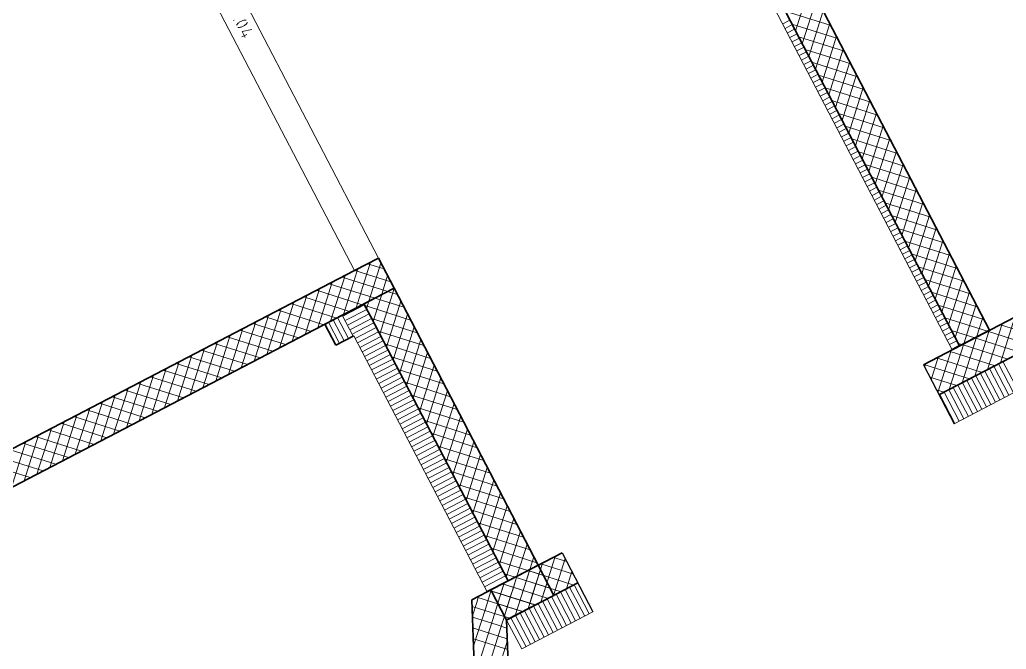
# Model space of a CAD drawing. Header units: metres. Extents: x 2740299.3 to 2740354.3, y 1267793.1 to 1267844.4.
# Drawn here: x 2740324.39 to 2740331.66, y 1267799.47 to 1267804.1 of the extents above; entities that cross this region are included whole.
import ezdxf

# ---------------------------------------------------------------- set-up
doc = ezdxf.new("R2010")
doc.units = ezdxf.units.M
doc.layers.add('grundriss', color=7, linetype='Continuous', true_color=0x000000)

msp = doc.modelspace()

# ---------------------------------------------------------------- linework, layer by layer
at = {"layer": 'grundriss', "color": 7, "linetype": 'Continuous', "lineweight": 13}
for p, q in [((2740327.0335, 1267802.348), (2740325.372, 1267805.541)), ((2740325.1945, 1267805.4487), (2740326.8561, 1267802.2557))]:
    msp.add_line(p, q, dxfattribs=at)
at = {"layer": 'grundriss', "color": 7, "linetype": 'Continuous', "lineweight": 35}
for p, q in [((2740331.5372, 1267801.816), (2740329.7253, 1267805.2978)), ((2740329.5036, 1267805.1824), (2740331.3154, 1267801.7006)), ((2740335.0848, 1267803.6619), (2740331.0494, 1267801.5619)), ((2740331.1648, 1267801.3402), (2740335.2002, 1267803.4401)), ((2740327.0335, 1267802.348), (2740326.8561, 1267802.2557)), ((2740327.1489, 1267802.1263), (2740327.0335, 1267802.348)), ((2740326.8561, 1267802.2557), (2740309.8371, 1267793.3994)), ((2740309.9525, 1267793.1777), (2740327.1489, 1267802.1263)), ((2740327.1489, 1267802.1263), (2740326.9271, 1267802.0109)), ((2740328.2109, 1267800.0854), (2740327.1489, 1267802.1263)), ((2740326.9271, 1267802.0109), (2740326.9747, 1267801.9195)), ((2740326.7719, 1267801.9301), (2740326.6385, 1267801.8607)), ((2740326.9747, 1267801.9195), (2740327.9891, 1267799.9701)), ((2740326.7193, 1267801.7054), (2740326.6385, 1267801.8607)), ((2740326.7193, 1267801.7054), (2740326.8527, 1267801.7748)), ((2740331.3154, 1267801.7006), (2740331.5372, 1267801.816)), ((2740328.3882, 1267800.1771), (2740327.863, 1267799.9038)), ((2740328.2109, 1267800.0855), (2740327.9891, 1267799.9701)), ((2740328.3263, 1267799.8637), (2740328.2109, 1267800.0854)), ((2740327.9891, 1267799.9701), (2740327.8339, 1267799.8893)), ((2740327.9784, 1267799.682), (2740328.5036, 1267799.9553)), ((2740327.8339, 1267799.8892), (2740327.7226, 1267799.8313)), ((2740327.9784, 1267799.682), (2740327.863, 1267799.9038)), ((2740327.7226, 1267799.8313), (2740327.7327, 1267799.5547)), ((2740327.9782, 1267799.6825), (2740328.3263, 1267799.8637)), ((2740328.1838, 1267794.0543), (2740327.9782, 1267799.6825)), ((2740327.7327, 1267799.5547), (2740327.9248, 1267794.295))]:
    msp.add_line(p, q, dxfattribs=at)
at = {"layer": 'grundriss', "color": 7, "linetype": 'Continuous', "lineweight": 18}
for p, q in [((2740329.4503, 1267805.1547), (2740331.2622, 1267801.6729)), ((2740331.2756, 1267801.1273), (2740335.311, 1267803.2272)), ((2740326.9271, 1267802.0109), (2740326.7719, 1267801.9301)), ((2740326.8527, 1267801.7748), (2740327.8339, 1267799.8892)), ((2740331.2622, 1267801.6729), (2740331.3154, 1267801.7006)), ((2740328.0892, 1267799.4691), (2740328.6143, 1267799.7424)), ((2740328.0892, 1267799.4691), (2740327.9784, 1267799.682))]:
    msp.add_line(p, q, dxfattribs=at)
at = {"layer": 'grundriss', "color": 18, "linetype": 'Continuous', "lineweight": 0, "true_color": 0x000000}
for p, q in [((2740330.1081, 1267804.0208), (2740330.2144, 1267804.3579)), ((2740330.157, 1267803.9267), (2740330.2634, 1267804.2638)), ((2740330.0133, 1267804.0729), (2740330.0665, 1267804.1006)), ((2740330.0323, 1267804.1663), (2740330.3695, 1267804.06)), ((2740330.206, 1267803.8326), (2740330.3123, 1267804.1698)), ((2740330.0306, 1267804.0397), (2740330.0838, 1267804.0674)), ((2740330.0479, 1267804.0064), (2740330.1011, 1267804.0341)), ((2740330.0813, 1267804.0722), (2740330.4185, 1267803.9659)), ((2740330.2549, 1267803.7385), (2740330.3613, 1267804.0757)), ((2740330.0652, 1267803.9731), (2740330.1184, 1267804.0008)), ((2740330.0825, 1267803.9399), (2740330.1357, 1267803.9676)), ((2740330.1302, 1267803.9781), (2740330.4674, 1267803.8718)), ((2740330.3039, 1267803.6444), (2740330.4103, 1267803.9816)), ((2740330.0998, 1267803.9066), (2740330.153, 1267803.9343)), ((2740330.1171, 1267803.8734), (2740330.1704, 1267803.901)), ((2740330.1792, 1267803.884), (2740330.5164, 1267803.7777)), ((2740330.3529, 1267803.5503), (2740330.4592, 1267803.8875)), ((2740330.1344, 1267803.8401), (2740330.1877, 1267803.8678)), ((2740330.1518, 1267803.8068), (2740330.205, 1267803.8345)), ((2740330.1691, 1267803.7736), (2740330.2223, 1267803.8013)), ((2740330.1864, 1267803.7403), (2740330.2396, 1267803.768)), ((2740330.2037, 1267803.707), (2740330.2569, 1267803.7347)), ((2740330.2282, 1267803.79), (2740330.5653, 1267803.6836)), ((2740330.4018, 1267803.4562), (2740330.5082, 1267803.7934)), ((2740330.221, 1267803.6738), (2740330.2742, 1267803.7015)), ((2740330.2383, 1267803.6405), (2740330.2915, 1267803.6682)), ((2740330.2771, 1267803.6959), (2740330.6143, 1267803.5895)), ((2740330.4508, 1267803.3621), (2740330.5572, 1267803.6993)), ((2740330.2556, 1267803.6072), (2740330.3088, 1267803.6349)), ((2740330.2729, 1267803.574), (2740330.3261, 1267803.6017)), ((2740330.3261, 1267803.6018), (2740330.6633, 1267803.4954)), ((2740330.4998, 1267803.268), (2740330.6061, 1267803.6052)), ((2740330.2902, 1267803.5407), (2740330.3435, 1267803.5684)), ((2740330.3075, 1267803.5074), (2740330.3608, 1267803.5351)), ((2740330.3249, 1267803.4742), (2740330.3781, 1267803.5019)), ((2740330.3422, 1267803.4409), (2740330.3954, 1267803.4686)), ((2740330.375, 1267803.5077), (2740330.7122, 1267803.4013)), ((2740330.5487, 1267803.174), (2740330.6551, 1267803.5111)), ((2740330.3595, 1267803.4076), (2740330.4127, 1267803.4353)), ((2740330.3768, 1267803.3744), (2740330.43, 1267803.4021)), ((2740330.424, 1267803.4136), (2740330.7612, 1267803.3072)), ((2740330.5977, 1267803.0799), (2740330.704, 1267803.417)), ((2740330.3941, 1267803.3411), (2740330.4473, 1267803.3688)), ((2740330.4114, 1267803.3078), (2740330.4646, 1267803.3355)), ((2740330.4287, 1267803.2746), (2740330.4819, 1267803.3023)), ((2740330.473, 1267803.3195), (2740330.8101, 1267803.2131)), ((2740330.6466, 1267802.9858), (2740330.753, 1267803.323)), ((2740330.446, 1267803.2413), (2740330.4993, 1267803.269)), ((2740330.4633, 1267803.208), (2740330.5166, 1267803.2357)), ((2740330.5219, 1267803.2254), (2740330.8591, 1267803.1191)), ((2740330.6956, 1267802.8917), (2740330.802, 1267803.2289)), ((2740330.4807, 1267803.1748), (2740330.5339, 1267803.2025)), ((2740330.498, 1267803.1415), (2740330.5512, 1267803.1692)), ((2740330.5153, 1267803.1082), (2740330.5685, 1267803.1359)), ((2740330.5326, 1267803.075), (2740330.5858, 1267803.1027)), ((2740330.5709, 1267803.1313), (2740330.9081, 1267803.025)), ((2740330.7446, 1267802.7976), (2740330.8509, 1267803.1348)), ((2740330.5499, 1267803.0417), (2740330.6031, 1267803.0694)), ((2740330.5672, 1267803.0084), (2740330.6204, 1267803.0361)), ((2740330.6199, 1267803.0372), (2740330.957, 1267802.9309)), ((2740330.7935, 1267802.7035), (2740330.8999, 1267803.0407)), ((2740330.5845, 1267802.9752), (2740330.6377, 1267803.0029)), ((2740330.6018, 1267802.9419), (2740330.6551, 1267802.9696)), ((2740330.6191, 1267802.9087), (2740330.6724, 1267802.9364)), ((2740330.6688, 1267802.9432), (2740331.006, 1267802.8368)), ((2740330.8425, 1267802.6094), (2740330.9489, 1267802.9466)), ((2740330.6364, 1267802.8754), (2740330.6897, 1267802.9031)), ((2740330.6538, 1267802.8421), (2740330.707, 1267802.8698)), ((2740330.6711, 1267802.8089), (2740330.7243, 1267802.8366)), ((2740330.6884, 1267802.7756), (2740330.7416, 1267802.8033)), ((2740330.7178, 1267802.8491), (2740331.055, 1267802.7427)), ((2740330.8914, 1267802.5153), (2740330.9978, 1267802.8525)), ((2740330.7057, 1267802.7423), (2740330.7589, 1267802.77)), ((2740330.723, 1267802.7091), (2740330.7762, 1267802.7368)), ((2740330.7667, 1267802.755), (2740331.1039, 1267802.6486)), ((2740330.9404, 1267802.4212), (2740331.0468, 1267802.7584)), ((2740330.7403, 1267802.6758), (2740330.7935, 1267802.7035)), ((2740330.7576, 1267802.6425), (2740330.8108, 1267802.6702)), ((2740330.8157, 1267802.6609), (2740331.1529, 1267802.5545)), ((2740330.9894, 1267802.3272), (2740331.0957, 1267802.6643)), ((2740330.7749, 1267802.6093), (2740330.8282, 1267802.637)), ((2740330.7922, 1267802.576), (2740330.8455, 1267802.6037)), ((2740330.8096, 1267802.5427), (2740330.8628, 1267802.5704)), ((2740330.8269, 1267802.5095), (2740330.8801, 1267802.5372)), ((2740330.8442, 1267802.4762), (2740330.8974, 1267802.5039)), ((2740330.8647, 1267802.5668), (2740331.2018, 1267802.4604)), ((2740331.0383, 1267802.2331), (2740331.1447, 1267802.5702)), ((2740330.8615, 1267802.4429), (2740330.9147, 1267802.4706)), ((2740330.8788, 1267802.4097), (2740330.932, 1267802.4374)), ((2740330.9136, 1267802.4727), (2740331.2508, 1267802.3663)), ((2740331.0873, 1267802.139), (2740331.1937, 1267802.4762)), ((2740330.8961, 1267802.3764), (2740330.9493, 1267802.4041)), ((2740330.9134, 1267802.3431), (2740330.9666, 1267802.3708)), ((2740330.9626, 1267802.3786), (2740331.2998, 1267802.2723)), ((2740331.1363, 1267802.0449), (2740331.2426, 1267802.3821)), ((2740326.9438, 1267802.2169), (2740326.9756, 1267802.3179)), ((2740326.9535, 1267802.3064), (2740327.0751, 1267802.268)), ((2740327.0128, 1267802.1864), (2740327.0524, 1267802.3118)), ((2740330.9307, 1267802.3099), (2740330.984, 1267802.3376)), ((2740330.948, 1267802.2766), (2740331.0013, 1267802.3043)), ((2740331.0116, 1267802.2845), (2740331.3487, 1267802.1782)), ((2740331.1852, 1267801.9508), (2740331.2916, 1267802.288)), ((2740326.6811, 1267801.8828), (2740326.7875, 1267802.22)), ((2740326.7653, 1267802.2085), (2740327.1025, 1267802.1021)), ((2740326.7752, 1267801.9318), (2740326.8748, 1267802.2475)), ((2740326.8594, 1267802.2574), (2740327.1241, 1267802.1739)), ((2740326.8693, 1267801.9808), (2740326.9438, 1267802.2169)), ((2740326.8748, 1267802.2475), (2740326.8816, 1267802.269)), ((2740327.0818, 1267802.1559), (2740327.1013, 1267802.2177)), ((2740330.9653, 1267802.2433), (2740331.0186, 1267802.271)), ((2740330.9827, 1267802.2101), (2740331.0359, 1267802.2378)), ((2740326.587, 1267801.8339), (2740326.6934, 1267802.171)), ((2740326.6712, 1267802.1595), (2740327.0084, 1267802.0532)), ((2740326.9634, 1267802.0297), (2740327.0128, 1267802.1864)), ((2740327.0575, 1267802.0787), (2740327.0818, 1267802.1559)), ((2740331, 1267802.1768), (2740331.0532, 1267802.2045)), ((2740331.0173, 1267802.1435), (2740331.0705, 1267802.1712)), ((2740331.0346, 1267802.1103), (2740331.0878, 1267802.138)), ((2740331.0605, 1267802.1904), (2740331.3977, 1267802.0841)), ((2740331.2342, 1267801.8567), (2740331.3405, 1267802.1939)), ((2740326.3988, 1267801.7359), (2740326.5052, 1267802.0731)), ((2740326.4929, 1267801.7849), (2740326.5993, 1267802.1221)), ((2740326.5771, 1267802.1106), (2740326.9143, 1267802.0042)), ((2740327.0268, 1267801.9814), (2740327.0575, 1267802.0787)), ((2740327.0439, 1267801.7865), (2740327.1503, 1267802.1236)), ((2740327.1025, 1267802.1021), (2740327.1231, 1267802.0956)), ((2740327.1231, 1267802.0956), (2740327.1731, 1267802.0799)), ((2740331.0519, 1267802.077), (2740331.1051, 1267802.1047)), ((2740331.0692, 1267802.0438), (2740331.1224, 1267802.0714)), ((2740331.1095, 1267802.0964), (2740331.4466, 1267801.99)), ((2740331.2831, 1267801.7626), (2740331.3895, 1267802.0998)), ((2740326.3047, 1267801.687), (2740326.4111, 1267802.0242)), ((2740326.389, 1267802.0126), (2740326.7261, 1267801.9063)), ((2740326.4831, 1267802.0616), (2740326.8202, 1267801.9552)), ((2740326.7757, 1267801.9228), (2740326.9309, 1267802.0036)), ((2740326.9338, 1267801.998), (2740327.0183, 1267801.9714)), ((2740326.946, 1267801.9746), (2740326.9634, 1267802.0297)), ((2740327.0084, 1267802.0532), (2740327.0707, 1267802.0335)), ((2740327.0707, 1267802.0335), (2740327.222, 1267801.9858)), ((2740327.0929, 1267801.6924), (2740327.1992, 1267802.0295)), ((2740331.0865, 1267802.0105), (2740331.1397, 1267802.0382)), ((2740331.1038, 1267801.9772), (2740331.1571, 1267802.0049)), ((2740331.1584, 1267802.0023), (2740331.4956, 1267801.8959)), ((2740331.3475, 1267801.7172), (2740331.4385, 1267802.0057)), ((2740326.1166, 1267801.5891), (2740326.2229, 1267801.9262)), ((2740326.2107, 1267801.638), (2740326.317, 1267801.9752)), ((2740326.2949, 1267801.9637), (2740326.6321, 1267801.8573)), ((2740326.847, 1267801.7719), (2740326.7662, 1267801.9271)), ((2740326.793, 1267801.8896), (2740326.9482, 1267801.9704)), ((2740326.8103, 1267801.8563), (2740326.9655, 1267801.9371)), ((2740326.995, 1267801.8805), (2740327.0268, 1267801.9814)), ((2740327.0183, 1267801.9714), (2740327.271, 1267801.8917)), ((2740327.1418, 1267801.5983), (2740327.2482, 1267801.9355)), ((2740331.1211, 1267801.944), (2740331.1744, 1267801.9717)), ((2740331.1385, 1267801.9107), (2740331.1917, 1267801.9384)), ((2740326.0225, 1267801.5401), (2740326.1288, 1267801.8773)), ((2740326.1067, 1267801.8658), (2740326.4439, 1267801.7594)), ((2740326.2008, 1267801.9147), (2740326.538, 1267801.8083)), ((2740326.7472, 1267801.7199), (2740326.6664, 1267801.8752)), ((2740326.7804, 1267801.7373), (2740326.6997, 1267801.8925)), ((2740326.8137, 1267801.7546), (2740326.7329, 1267801.9098)), ((2740326.8276, 1267801.823), (2740326.9447, 1267801.8839)), ((2740326.8812, 1267801.8086), (2740327.0002, 1267801.8706)), ((2740326.9447, 1267801.8839), (2740326.9828, 1267801.9038)), ((2740326.9828, 1267801.904), (2740327.3199, 1267801.7976)), ((2740331.1558, 1267801.8774), (2740331.209, 1267801.9051)), ((2740331.1731, 1267801.8442), (2740331.2263, 1267801.8719)), ((2740331.2074, 1267801.9082), (2740331.523, 1267801.8086)), ((2740331.4416, 1267801.7662), (2740331.4874, 1267801.9116)), ((2740331.5233, 1267801.5267), (2740331.6297, 1267801.8639)), ((2740331.6174, 1267801.5757), (2740331.7237, 1267801.9128)), ((2740331.6174, 1267801.8575), (2740331.9545, 1267801.7511)), ((2740325.8343, 1267801.4422), (2740325.9407, 1267801.7794)), ((2740325.9284, 1267801.4911), (2740326.0348, 1267801.8283)), ((2740326.0126, 1267801.8168), (2740326.3498, 1267801.7104)), ((2740326.8449, 1267801.7898), (2740326.8812, 1267801.8086)), ((2740326.8622, 1267801.7565), (2740327.0175, 1267801.8373)), ((2740326.8795, 1267801.7232), (2740327.0348, 1267801.804)), ((2740327.0317, 1267801.8099), (2740327.3689, 1267801.7035)), ((2740327.1908, 1267801.5042), (2740327.2972, 1267801.8414)), ((2740331.1904, 1267801.8109), (2740331.2436, 1267801.8386)), ((2740331.2077, 1267801.7776), (2740331.2609, 1267801.8053)), ((2740331.225, 1267801.7444), (2740331.2782, 1267801.7721)), ((2740331.2564, 1267801.8141), (2740331.429, 1267801.7596)), ((2740331.4292, 1267801.4778), (2740331.5356, 1267801.8149)), ((2740331.5233, 1267801.8085), (2740331.8605, 1267801.7022)), ((2740325.7402, 1267801.3932), (2740325.8466, 1267801.7304)), ((2740325.8244, 1267801.7189), (2740326.1616, 1267801.6125)), ((2740325.9185, 1267801.7678), (2740326.2557, 1267801.6615)), ((2740326.8968, 1267801.69), (2740327.0521, 1267801.7708)), ((2740326.9142, 1267801.6567), (2740327.0694, 1267801.7375)), ((2740326.9315, 1267801.6234), (2740327.0867, 1267801.7042)), ((2740327.0807, 1267801.7158), (2740327.4179, 1267801.6094)), ((2740327.2398, 1267801.4101), (2740327.3461, 1267801.7473)), ((2740331.241, 1267801.3798), (2740331.3474, 1267801.717)), ((2740331.2423, 1267801.7111), (2740331.2955, 1267801.7388)), ((2740331.2596, 1267801.6778), (2740331.3129, 1267801.7055)), ((2740331.3053, 1267801.72), (2740331.3349, 1267801.7107)), ((2740331.3351, 1267801.4288), (2740331.4415, 1267801.766)), ((2740331.3351, 1267801.7106), (2740331.6723, 1267801.6042)), ((2740331.4292, 1267801.7596), (2740331.7664, 1267801.6532)), ((2740325.552, 1267801.2953), (2740325.6584, 1267801.6325)), ((2740325.6461, 1267801.3443), (2740325.7525, 1267801.6814)), ((2740325.7303, 1267801.6699), (2740326.0675, 1267801.5635)), ((2740326.9488, 1267801.5902), (2740327.104, 1267801.671)), ((2740326.9661, 1267801.5569), (2740327.1213, 1267801.6377)), ((2740327.2887, 1267801.316), (2740327.3951, 1267801.6532)), ((2740331.1555, 1267801.358), (2740331.2533, 1267801.668)), ((2740331.241, 1267801.6616), (2740331.5782, 1267801.5553)), ((2740325.4579, 1267801.2463), (2740325.5643, 1267801.5835)), ((2740325.5422, 1267801.572), (2740325.8793, 1267801.4656)), ((2740325.6363, 1267801.6209), (2740325.9734, 1267801.5146)), ((2740326.9834, 1267801.5237), (2740327.1386, 1267801.6044)), ((2740327.0007, 1267801.4904), (2740327.1559, 1267801.5712)), ((2740327.1297, 1267801.6217), (2740327.4668, 1267801.5153)), ((2740327.3377, 1267801.2219), (2740327.4441, 1267801.5591)), ((2740331.0528, 1267801.5637), (2740331.39, 1267801.4574)), ((2740331.0576, 1267801.5462), (2740331.0651, 1267801.5701)), ((2740331.1065, 1267801.4521), (2740331.1592, 1267801.6191)), ((2740331.1469, 1267801.6127), (2740331.4841, 1267801.5063)), ((2740331.7138, 1267801.3553), (2740331.603, 1267801.5682)), ((2740331.7471, 1267801.3726), (2740331.6363, 1267801.5855)), ((2740325.2698, 1267801.1484), (2740325.3761, 1267801.4856)), ((2740325.3639, 1267801.1974), (2740325.4702, 1267801.5345)), ((2740325.4481, 1267801.523), (2740325.7852, 1267801.4167)), ((2740327.018, 1267801.4571), (2740327.1733, 1267801.5379)), ((2740327.0353, 1267801.4239), (2740327.1906, 1267801.5046)), ((2740327.1786, 1267801.5276), (2740327.5158, 1267801.4212)), ((2740331.5475, 1267801.2688), (2740331.4367, 1267801.4817)), ((2740331.5808, 1267801.2861), (2740331.47, 1267801.499)), ((2740331.614, 1267801.3034), (2740331.5033, 1267801.5163)), ((2740331.6473, 1267801.3207), (2740331.5365, 1267801.5336)), ((2740331.6806, 1267801.338), (2740331.5698, 1267801.5509)), ((2740325.1757, 1267801.0994), (2740325.282, 1267801.4366)), ((2740325.2599, 1267801.4251), (2740325.5971, 1267801.3187)), ((2740325.354, 1267801.4741), (2740325.6912, 1267801.3677)), ((2740327.0526, 1267801.3906), (2740327.2079, 1267801.4714)), ((2740327.0699, 1267801.3573), (2740327.2252, 1267801.4381)), ((2740327.2276, 1267801.4335), (2740327.5647, 1267801.3271)), ((2740327.3866, 1267801.1278), (2740327.493, 1267801.465)), ((2740331.0966, 1267801.4713), (2740331.2959, 1267801.4084)), ((2740331.4144, 1267801.1995), (2740331.3037, 1267801.4124)), ((2740331.4477, 1267801.2168), (2740331.3369, 1267801.4297)), ((2740331.481, 1267801.2341), (2740331.3702, 1267801.447)), ((2740331.5142, 1267801.2515), (2740331.4035, 1267801.4644)), ((2740324.9875, 1267801.0015), (2740325.0939, 1267801.3387)), ((2740325.0816, 1267801.0505), (2740325.188, 1267801.3877)), ((2740325.1658, 1267801.3761), (2740325.503, 1267801.2698)), ((2740327.0873, 1267801.3241), (2740327.2425, 1267801.4048)), ((2740327.1046, 1267801.2908), (2740327.2598, 1267801.3716)), ((2740327.1219, 1267801.2575), (2740327.2771, 1267801.3383)), ((2740327.2765, 1267801.3394), (2740327.6137, 1267801.2331)), ((2740327.4356, 1267801.0337), (2740327.542, 1267801.3709)), ((2740331.1455, 1267801.3772), (2740331.2018, 1267801.3594)), ((2740331.2814, 1267801.1303), (2740331.1706, 1267801.3432)), ((2740331.3146, 1267801.1476), (2740331.2039, 1267801.3605)), ((2740331.3479, 1267801.1649), (2740331.2371, 1267801.3778)), ((2740331.3812, 1267801.1822), (2740331.2704, 1267801.3951)), ((2740324.8934, 1267800.9526), (2740324.9998, 1267801.2897)), ((2740324.9776, 1267801.2782), (2740325.3148, 1267801.1718)), ((2740325.0717, 1267801.3272), (2740325.4089, 1267801.2208)), ((2740327.1392, 1267801.2243), (2740327.2944, 1267801.305)), ((2740327.1565, 1267801.191), (2740327.3117, 1267801.2718)), ((2740327.4846, 1267800.9396), (2740327.5909, 1267801.2768)), ((2740324.7052, 1267800.8546), (2740324.8116, 1267801.1918)), ((2740324.7993, 1267800.9036), (2740324.9057, 1267801.2408)), ((2740324.8835, 1267801.2292), (2740325.2207, 1267801.1229)), ((2740327.1738, 1267801.1577), (2740327.329, 1267801.2385)), ((2740327.1911, 1267801.1245), (2740327.3464, 1267801.2052)), ((2740327.3255, 1267801.2453), (2740327.6627, 1267801.139)), ((2740324.6111, 1267800.8057), (2740324.7175, 1267801.1428)), ((2740324.6954, 1267801.1313), (2740325.0325, 1267801.025)), ((2740324.7895, 1267801.1803), (2740325.1266, 1267801.0739)), ((2740327.2084, 1267801.0912), (2740327.3637, 1267801.172)), ((2740327.2257, 1267801.0579), (2740327.381, 1267801.1387)), ((2740327.3745, 1267801.1512), (2740327.7116, 1267801.0449)), ((2740327.5335, 1267800.8456), (2740327.6399, 1267801.1827)), ((2740324.423, 1267800.7078), (2740324.5293, 1267801.0449)), ((2740324.5171, 1267800.7567), (2740324.6234, 1267801.0939)), ((2740324.6013, 1267801.0824), (2740324.9384, 1267800.976)), ((2740327.243, 1267801.0247), (2740327.3983, 1267801.1054)), ((2740327.2604, 1267800.9914), (2740327.4156, 1267801.0722)), ((2740327.4234, 1267801.0572), (2740327.7606, 1267800.9508)), ((2740327.5825, 1267800.7515), (2740327.6889, 1267801.0886)), ((2740324.3289, 1267800.6588), (2740324.4352, 1267800.996)), ((2740324.4131, 1267800.9844), (2740324.7503, 1267800.8781)), ((2740324.5072, 1267801.0334), (2740324.8444, 1267800.927)), ((2740327.2777, 1267800.9581), (2740327.4329, 1267801.0389)), ((2740327.295, 1267800.9249), (2740327.4502, 1267801.0056)), ((2740327.3123, 1267800.8916), (2740327.4675, 1267800.9724)), ((2740327.6315, 1267800.6574), (2740327.7378, 1267800.9945)), ((2740324.319, 1267800.9355), (2740324.6562, 1267800.8291)), ((2740327.3296, 1267800.8583), (2740327.4848, 1267800.9391)), ((2740327.3469, 1267800.8251), (2740327.5022, 1267800.9059)), ((2740327.4724, 1267800.9631), (2740327.8095, 1267800.8567)), ((2740327.6804, 1267800.5633), (2740327.7868, 1267800.9005)), ((2740324.1308, 1267800.8376), (2740324.468, 1267800.7312)), ((2740324.2249, 1267800.8865), (2740324.5621, 1267800.7801)), ((2740327.3642, 1267800.7918), (2740327.5195, 1267800.8726)), ((2740327.3815, 1267800.7585), (2740327.5368, 1267800.8393)), ((2740327.5213, 1267800.869), (2740327.8585, 1267800.7626)), ((2740327.3988, 1267800.7253), (2740327.5541, 1267800.8061)), ((2740327.4162, 1267800.692), (2740327.5714, 1267800.7728)), ((2740327.5703, 1267800.7749), (2740327.9075, 1267800.6685)), ((2740327.7294, 1267800.4692), (2740327.8357, 1267800.8064)), ((2740327.4335, 1267800.6587), (2740327.5887, 1267800.7395)), ((2740327.4508, 1267800.6255), (2740327.606, 1267800.7063)), ((2740327.6193, 1267800.6808), (2740327.9564, 1267800.5744)), ((2740327.7783, 1267800.3751), (2740327.8847, 1267800.7123)), ((2740327.4681, 1267800.5922), (2740327.6233, 1267800.673)), ((2740327.4854, 1267800.5589), (2740327.6406, 1267800.6397)), ((2740327.8273, 1267800.281), (2740327.9337, 1267800.6182)), ((2740327.5027, 1267800.5257), (2740327.6579, 1267800.6065)), ((2740327.52, 1267800.4924), (2740327.6753, 1267800.5732)), ((2740327.5373, 1267800.4591), (2740327.6926, 1267800.5399)), ((2740327.6682, 1267800.5867), (2740328.0054, 1267800.4804)), ((2740327.5546, 1267800.4259), (2740327.7099, 1267800.5067)), ((2740327.5719, 1267800.3926), (2740327.7272, 1267800.4734)), ((2740327.7172, 1267800.4926), (2740328.0543, 1267800.3863)), ((2740327.8763, 1267800.1869), (2740327.9826, 1267800.5241)), ((2740327.5893, 1267800.3594), (2740327.7445, 1267800.4401)), ((2740327.6066, 1267800.3261), (2740327.7618, 1267800.4069)), ((2740327.7661, 1267800.3985), (2740328.1033, 1267800.2922)), ((2740327.9252, 1267800.0928), (2740328.0316, 1267800.43)), ((2740327.6239, 1267800.2928), (2740327.7791, 1267800.3736)), ((2740327.6412, 1267800.2596), (2740327.7964, 1267800.3403)), ((2740327.9742, 1267799.9987), (2740328.0805, 1267800.3359)), ((2740327.6585, 1267800.2263), (2740327.8137, 1267800.3071)), ((2740327.6758, 1267800.193), (2740327.831, 1267800.2738)), ((2740327.8151, 1267800.3044), (2740328.1523, 1267800.1981)), ((2740327.6931, 1267800.1598), (2740327.8484, 1267800.2405)), ((2740327.7104, 1267800.1265), (2740327.8657, 1267800.2073)), ((2740327.7277, 1267800.0932), (2740327.883, 1267800.174)), ((2740327.8641, 1267800.2104), (2740328.2012, 1267800.104)), ((2740328.0545, 1267800.0041), (2740328.1295, 1267800.2418)), ((2740327.745, 1267800.06), (2740327.9003, 1267800.1407)), ((2740327.7624, 1267800.0267), (2740327.9176, 1267800.1075)), ((2740327.913, 1267800.1163), (2740328.1353, 1267800.0462)), ((2740328.1361, 1267799.7641), (2740328.2425, 1267800.1013)), ((2740328.1486, 1267800.0531), (2740328.1785, 1267800.1477)), ((2740328.2302, 1267799.813), (2740328.3365, 1267800.1502)), ((2740328.3243, 1267800.1438), (2740328.4214, 1267800.1132)), ((2740328.3243, 1267799.862), (2740328.4103, 1267800.1346)), ((2740327.7797, 1267799.9934), (2740327.9349, 1267800.0742)), ((2740327.797, 1267799.9602), (2740327.9522, 1267800.0409)), ((2740328.042, 1267799.7151), (2740328.1484, 1267800.0523)), ((2740328.0927, 1267799.8758), (2740328.1486, 1267800.0531)), ((2740328.1353, 1267800.0462), (2740328.2502, 1267800.0099)), ((2740328.1361, 1267800.0459), (2740328.4733, 1267799.9395)), ((2740328.1701, 1267799.8718), (2740328.2274, 1267800.0536)), ((2740328.2302, 1267800.0949), (2740328.4704, 1267800.0191)), ((2740328.4184, 1267799.911), (2740328.4592, 1267800.0405)), ((2740327.8143, 1267799.9269), (2740327.9695, 1267800.0077)), ((2740327.8316, 1267799.8936), (2740327.9868, 1267799.9744)), ((2740327.9136, 1267799.8066), (2740327.9602, 1267799.9544)), ((2740327.9379, 1267799.8838), (2740327.9604, 1267799.9551)), ((2740327.962, 1267800.0222), (2740328.0412, 1267799.9972)), ((2740327.9625, 1267799.7125), (2740328.0543, 1267800.0033)), ((2740328.0231, 1267799.9046), (2740328.0545, 1267800.0041)), ((2740328.0412, 1267799.9972), (2740328.2992, 1267799.9158)), ((2740328.042, 1267799.9969), (2740328.3792, 1267799.8906)), ((2740328.2474, 1267799.8678), (2740328.2764, 1267799.9596)), ((2740327.8241, 1267799.7722), (2740327.8606, 1267799.8878)), ((2740327.8531, 1267799.8993), (2740327.8949, 1267799.8861)), ((2740327.8606, 1267799.8878), (2740327.8663, 1267799.9062)), ((2740327.8646, 1267799.9007), (2740327.8661, 1267799.9054)), ((2740327.8678, 1267799.8946), (2740328.191, 1267799.7927)), ((2740327.8905, 1267799.7335), (2740327.9379, 1267799.8838)), ((2740327.8949, 1267799.8861), (2740327.9716, 1267799.8619)), ((2740327.9471, 1267799.9482), (2740328.0109, 1267799.9281)), ((2740327.9479, 1267799.948), (2740328.2851, 1267799.8416)), ((2740328.0109, 1267799.9281), (2740328.1933, 1267799.8706)), ((2740328.0153, 1267799.8798), (2740328.0231, 1267799.9046)), ((2740328.4871, 1267799.6762), (2740328.3763, 1267799.8891)), ((2740328.5203, 1267799.6935), (2740328.4096, 1267799.9064)), ((2740328.5536, 1267799.7108), (2740328.4428, 1267799.9237)), ((2740328.5869, 1267799.7281), (2740328.4761, 1267799.941)), ((2740327.7269, 1267799.7134), (2740327.7576, 1267799.8109)), ((2740327.7576, 1267799.8109), (2740327.7722, 1267799.8571)), ((2740327.7591, 1267799.8503), (2740327.9745, 1267799.7823)), ((2740327.9716, 1267799.8619), (2740328.1903, 1267799.7929)), ((2740327.9756, 1267799.7539), (2740328.0153, 1267799.8798)), ((2740328.0422, 1267799.7158), (2740328.0927, 1267799.8758)), ((2740328.1363, 1267799.7648), (2740328.1701, 1267799.8718)), ((2740328.1933, 1267799.8706), (2740328.2843, 1267799.8418)), ((2740328.2304, 1267799.8138), (2740328.2474, 1267799.8678)), ((2740328.354, 1267799.6069), (2740328.2432, 1267799.8198)), ((2740328.3873, 1267799.6243), (2740328.2765, 1267799.8372)), ((2740328.4206, 1267799.6416), (2740328.3098, 1267799.8545)), ((2740328.4538, 1267799.6589), (2740328.343, 1267799.8718)), ((2740327.7244, 1267799.7826), (2740327.9031, 1267799.7262)), ((2740327.7599, 1267799.5689), (2740327.8241, 1267799.7722)), ((2740327.9168, 1267799.8005), (2740328.0969, 1267799.7437)), ((2740327.957, 1267799.6948), (2740327.9756, 1267799.7539)), ((2740327.9745, 1267799.7823), (2740328.0962, 1267799.7439)), ((2740328.221, 1267799.5377), (2740328.1102, 1267799.7506)), ((2740328.2542, 1267799.555), (2740328.1434, 1267799.7679)), ((2740328.2875, 1267799.5723), (2740328.1767, 1267799.7852)), ((2740328.3208, 1267799.5896), (2740328.21, 1267799.8025)), ((2740327.7273, 1267799.703), (2740327.908, 1267799.646)), ((2740327.7514, 1267799.0431), (2740327.9481, 1267799.6668)), ((2740327.854, 1267799.6179), (2740327.8905, 1267799.7335)), ((2740327.9031, 1267799.7262), (2740327.9774, 1267799.7027)), ((2740327.9481, 1267799.6668), (2740327.957, 1267799.6948)), ((2740327.9657, 1267799.7064), (2740328.0028, 1267799.6947)), ((2740327.9774, 1267799.7027), (2740328.0021, 1267799.6949)), ((2740328.1212, 1267799.4858), (2740328.0104, 1267799.6987)), ((2740328.1544, 1267799.5031), (2740328.0436, 1267799.716)), ((2740328.1877, 1267799.5204), (2740328.0769, 1267799.7333)), ((2740327.7302, 1267799.6235), (2740327.814, 1267799.597)), ((2740327.7432, 1267799.2666), (2740327.854, 1267799.6179)), ((2740327.814, 1267799.597), (2740327.9833, 1267799.5436)), ((2740327.908, 1267799.646), (2740327.9803, 1267799.6232)), ((2740327.7331, 1267799.5439), (2740327.9862, 1267799.4641)), ((2740327.735, 1267799.49), (2740327.7599, 1267799.5689)), ((2740327.7595, 1267798.8197), (2740327.9837, 1267799.5304))]:
    msp.add_line(p, q, dxfattribs=at)
at = {"layer": 'grundriss', "color": 7, "lineweight": 0}
for p, q in [((2740325.9648, 1267804.0973), (2740325.9693, 1267804.0995)), ((2740326.0294, 1267804.0963), (2740326.0349, 1267804.098)), ((2740326.0349, 1267804.098), (2740326.0409, 1267804.0993)), ((2740326.0409, 1267804.0993), (2740326.0466, 1267804.1003)), ((2740326.0466, 1267804.1003), (2740326.0526, 1267804.1008)), ((2740326.0526, 1267804.1008), (2740326.0586, 1267804.101)), ((2740325.9878, 1267804.0641), (2740325.9913, 1267804.0688)), ((2740325.9913, 1267804.0688), (2740325.995, 1267804.0736)), ((2740325.995, 1267804.0736), (2740325.9992, 1267804.0778)), ((2740326.003, 1267804.0466), (2740325.997, 1267804.0464)), ((2740325.9992, 1267804.0778), (2740326.0035, 1267804.0815)), ((2740326.009, 1267804.0471), (2740326.003, 1267804.0466)), ((2740326.0035, 1267804.0815), (2740326.0082, 1267804.0853)), ((2740326.0082, 1267804.0853), (2740326.0132, 1267804.0885)), ((2740326.0147, 1267804.0481), (2740326.009, 1267804.0471)), ((2740326.0132, 1267804.0885), (2740326.0184, 1267804.0915)), ((2740326.0207, 1267804.0494), (2740326.0147, 1267804.0481)), ((2740326.0184, 1267804.0915), (2740326.0237, 1267804.094)), ((2740326.0262, 1267804.0511), (2740326.0207, 1267804.0494)), ((2740326.0237, 1267804.094), (2740326.0294, 1267804.0963)), ((2740326.0319, 1267804.0534), (2740326.0262, 1267804.0511)), ((2740326.1, 1267804.0324), (2740326.0287, 1267804.0179)), ((2740326.0372, 1267804.0558), (2740326.0319, 1267804.0534)), ((2740326.0424, 1267804.0588), (2740326.0372, 1267804.0558)), ((2740326.0474, 1267804.0621), (2740326.0424, 1267804.0588)), ((2740326.0521, 1267804.0658), (2740326.0474, 1267804.0621)), ((2740326.0564, 1267804.0696), (2740326.0521, 1267804.0658)), ((2740326.0606, 1267804.0738), (2740326.0564, 1267804.0696)), ((2740326.0644, 1267804.0785), (2740326.0606, 1267804.0738)), ((2740326.0678, 1267804.0833), (2740326.0644, 1267804.0785)), ((2740326.0626, 1267803.996), (2740326.0272, 1267803.9775)), ((2740326.0287, 1267804.0179), (2740326.0519, 1267803.9735))]:
    msp.add_line(p, q, dxfattribs=at)
at = {"layer": 'grundriss'}
for p, q in [((2740331.0494, 1267801.5619), (2740331.2756, 1267801.1273)), ((2740328.3882, 1267800.1771), (2740328.6143, 1267799.7424))]:
    msp.add_line(p, q, dxfattribs=at)

doc.saveas('drawing.dxf')
